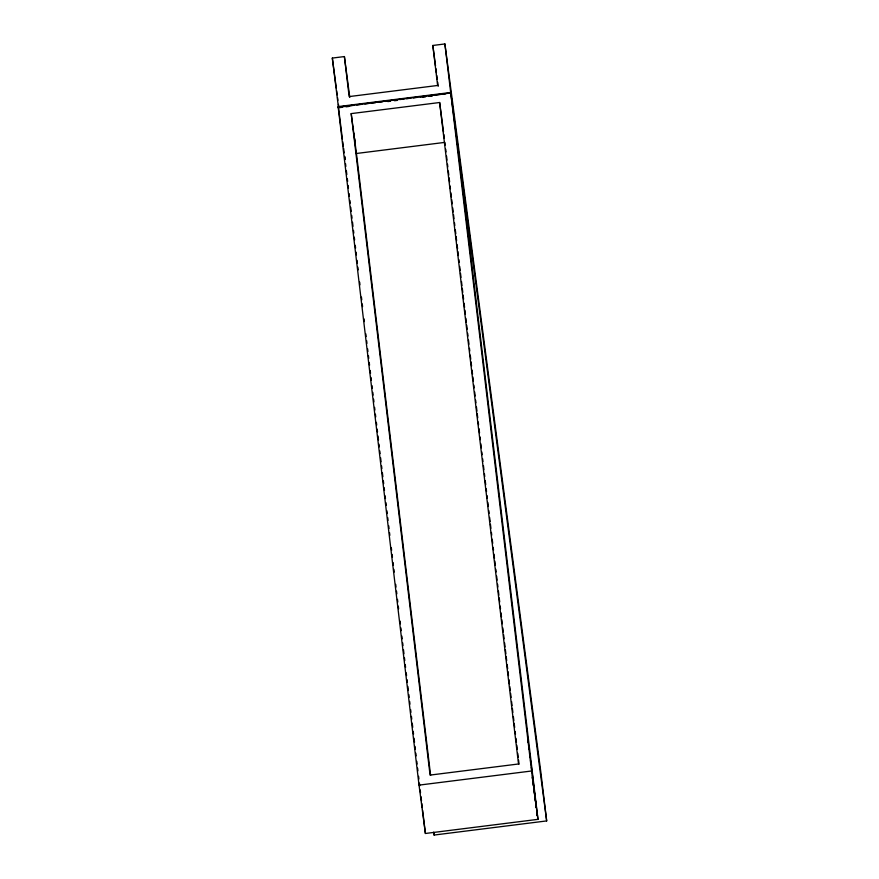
<?xml version="1.0" encoding="UTF-8"?>
<svg xmlns="http://www.w3.org/2000/svg" width="879" height="879" viewBox="0 0 879 879"><rect width="100%" height="100%" fill="white"/><g stroke="black" fill="none" stroke-linecap="round" stroke-linejoin="round"><path stroke-width="1.32" d="M342.403 139.102L332.328 58.08L344.392 56.564L349.776 97.393M344.392 56.564L349.161 96.58L437.61 85.472L432.842 45.466L444.906 43.95L540.882 772.432L546.672 820.92L434.094 835.05L433.743 832.325L434.094 835.05M338.118 106.612L450.685 92.482L444.906 43.95M338.206 107.293L354.017 105.315M356.72 104.975L362.115 104.293M364.807 103.953L368.861 103.447M371.553 103.107L375.608 102.601M378.3 102.261L382.354 101.755M385.046 101.415L390.452 100.733M393.144 100.404L397.198 99.887M399.89 99.547L403.944 99.041M406.636 98.701L410.691 98.195M413.383 97.855L417.437 97.349M420.129 97.009L425.524 96.338M428.227 95.998L432.27 95.492M434.973 95.152L445.763 93.789M338.272 107.787L341.931 107.337M345.985 106.82L348.677 106.491M387.804 101.579L390.507 101.239M394.55 100.733L397.253 100.393M422.887 97.173L425.59 96.833M429.633 96.327L432.336 95.987M439.643 102.513L518.522 763.983L430.073 775.091L351.193 113.611L439.643 102.513L443.499 131.751M430.6 775.355L356.445 153.484L444.895 142.376L445.224 145.101M419.03 785.123L531.597 770.993L450.751 92.976L338.173 107.106L419.03 785.123L425.403 833.479L537.97 819.349L457.124 141.376M532.213 777.223L532.454 779.047M450.685 92.482L546.672 820.92M449.729 92.603L449.817 93.284M527.839 740.03L528.191 742.744M528.729 746.82L529.092 749.534M529.63 753.611L530.158 757.687M530.52 760.412L531.059 764.477M531.421 767.202L531.949 771.279M531.597 770.993L537.97 819.349M533.949 790.298L534.487 794.352M534.839 797.055L535.377 801.11M535.729 803.813L536.267 807.856L532.487 775.355M536.619 810.559L537.333 815.965L536.684 810.548M533.092 783.826L533.366 785.826M432.842 45.466L435.534 65.881M435.896 68.595L436.423 72.682M436.786 75.407L437.324 79.484M437.687 82.208L438.225 86.296M443.851 134.399L444.367 138.388M353.105 126.521L353.468 129.235M354.006 133.322L354.369 136.047M354.72 138.761L355.259 142.848M351.193 113.611L356.445 153.484M332.328 58.08L336.283 88.032M336.635 90.757L337.173 94.844M337.536 97.569L337.899 100.294M338.437 104.381L338.789 107.095M342.755 141.761L343.337 146.233M343.623 148.386L344.205 152.858M344.678 156.374L345.029 159.088M445.708 149.199L446.038 151.924M446.521 156.012L447.015 160.11M447.499 164.197L447.829 166.922M448.312 171.02L448.795 175.108M449.125 177.833L449.608 181.931M450.103 186.018L450.422 188.743M450.916 192.842L451.399 196.929M451.729 199.654L452.213 203.752M452.707 207.84L453.19 211.927M453.52 214.652L454.003 218.75M454.487 222.837L454.817 225.562M455.3 229.661L455.794 233.748M456.113 236.473L456.608 240.571M457.091 244.659L457.585 248.746M457.904 251.482L458.398 255.569M458.882 259.657L459.212 262.392M459.695 266.48L460.178 270.567M460.508 273.303L460.992 277.39M461.486 281.478L461.969 285.576M462.299 288.301L462.783 292.388M463.112 295.124L463.596 299.212M464.09 303.299L464.573 307.397M464.903 310.122L465.387 314.21M465.87 318.308L466.364 322.395M466.683 325.12L467.178 329.218M467.661 333.306L467.991 336.031M468.474 340.118L468.968 344.216M469.452 348.304L469.782 351.029M470.265 355.127L470.748 359.214M471.078 361.939L471.562 366.038M472.056 370.125L472.539 374.212M472.869 376.948L473.352 381.036M473.847 385.123L474.166 387.859M474.66 391.946L475.143 396.033M475.627 400.132L475.957 402.857M476.44 406.944L476.934 411.042M477.253 413.767L477.747 417.855M478.231 421.953L478.561 424.678M479.044 428.765L479.538 432.864M480.022 436.951L480.352 439.676M480.835 443.774L481.329 447.861M481.813 451.949L482.142 454.685M482.626 458.772L482.956 461.497M483.439 465.584L483.922 469.683M484.417 473.77L484.736 476.495M485.23 480.593L485.713 484.681M486.208 488.779L486.526 491.504M487.021 495.591L487.34 498.316M487.834 502.414L488.317 506.502M488.801 510.589L489.131 513.325M489.614 517.412L490.108 521.5M490.427 524.236L490.921 528.323M491.405 532.41L491.735 535.146M492.218 539.234L492.712 543.321M493.196 547.419L493.526 550.144M494.009 554.231L494.492 558.33M494.822 561.055L495.306 565.142M495.8 569.24L496.119 571.965M496.613 576.053L497.096 580.151M497.591 584.238L497.91 586.963M498.404 591.051L498.887 595.149M499.217 597.874L499.701 601.961M500.184 606.06L500.514 608.784M500.997 612.872L501.491 616.97M501.81 619.695L502.305 623.782M502.788 627.881L503.282 631.968M503.601 634.693L504.096 638.791M504.579 642.879L505.062 646.966M505.392 649.702L505.875 653.789M506.205 656.514L506.689 660.612M507.183 664.7L507.666 668.787M507.996 671.523L508.48 675.61M508.974 679.698L509.457 683.796M509.787 686.521L510.27 690.608M510.6 693.333L511.084 697.432M511.567 701.519L512.061 705.617M512.38 708.342L512.875 712.429M513.358 716.517L513.852 720.615M514.171 723.34L514.665 727.427M515.149 731.526L515.479 734.251M515.962 738.338L516.445 742.436M516.775 745.161L517.259 749.249M517.753 753.347L518.236 757.434M518.566 760.159L519.049 764.258M344.722 156.869L345.04 159.593M345.535 163.681L345.854 166.406M346.337 170.482L346.831 174.569M347.315 178.657L347.644 181.371M348.128 185.458L348.447 188.183M349.106 193.633L349.424 196.347M349.908 200.434L350.238 203.159M350.721 207.246L351.215 211.323M351.699 215.41L352.029 218.135M352.512 222.222L352.995 226.299M353.479 230.386L353.808 233.111M354.292 237.187L354.622 239.912M355.27 245.362L355.599 248.087M356.083 252.163L356.402 254.888M357.061 260.338L357.379 263.063M357.863 267.139L358.192 269.864M359.654 282.115L359.972 284.84M361.434 297.091L361.763 299.816M362.247 303.903L362.577 306.628M364.038 318.879L364.356 321.593M365.818 333.855L366.147 336.569M366.631 340.656L366.961 343.381M367.609 348.82L367.927 351.545M368.422 355.632L368.74 358.357M369.235 362.445L369.554 365.159M370.202 370.608L370.531 373.333M371.015 377.41L371.345 380.135M371.993 385.584L372.311 388.309M372.806 392.386L373.125 395.111M373.608 399.198L373.938 401.923M374.586 407.362L374.915 410.086M375.399 414.174L375.729 416.899M376.377 422.338L376.695 425.062M377.19 429.15L377.509 431.875M377.992 435.951L378.486 440.038M378.97 444.126L379.299 446.84M379.783 450.927L380.102 453.652M380.596 457.739L381.079 461.816M381.563 465.903L381.893 468.628M382.376 472.715L382.87 476.792M383.354 480.879L383.683 483.604M384.167 487.691L384.486 490.405M385.134 495.855L385.463 498.58M385.947 502.656L386.277 505.381M386.925 510.831L387.254 513.556M387.738 517.632L388.057 520.357M388.716 525.807L389.034 528.532M389.518 532.608L389.847 535.333M391.309 547.584L391.627 550.309M392.122 554.396L392.441 557.121M393.089 562.56L393.418 565.285M393.902 569.372L394.231 572.086M395.693 584.348L396.011 587.062M396.506 591.149L396.825 593.874M397.473 599.324L397.802 602.038M398.286 606.125L398.616 608.85M400.077 621.101L400.395 623.826M400.89 627.903L401.209 630.628M401.857 636.077L402.186 638.802M402.67 642.879L403 645.604M403.483 649.691L403.966 653.778M404.461 657.855L404.779 660.579M405.263 664.667L405.593 667.392M406.241 672.831L406.57 675.555M407.054 679.643L407.384 682.368M407.867 686.444L408.35 690.531M408.845 694.619L409.164 697.333M409.647 701.42L409.977 704.145M410.625 709.595L410.954 712.309M411.438 716.396L411.757 719.121M412.251 723.208L412.734 727.285M413.218 731.372L413.548 734.097M414.031 738.184L414.525 742.261M415.009 746.348L415.338 749.073M415.822 753.149L416.141 755.874M416.789 761.324L417.118 764.049M417.602 768.125L417.932 770.85M418.58 776.3L418.909 779.025M419.393 783.101L419.712 785.826M420.206 789.913L420.525 792.638M421.019 796.715L421.502 800.802M421.821 803.527L422.316 807.614M422.634 810.328L425.403 833.479"/></g></svg>
